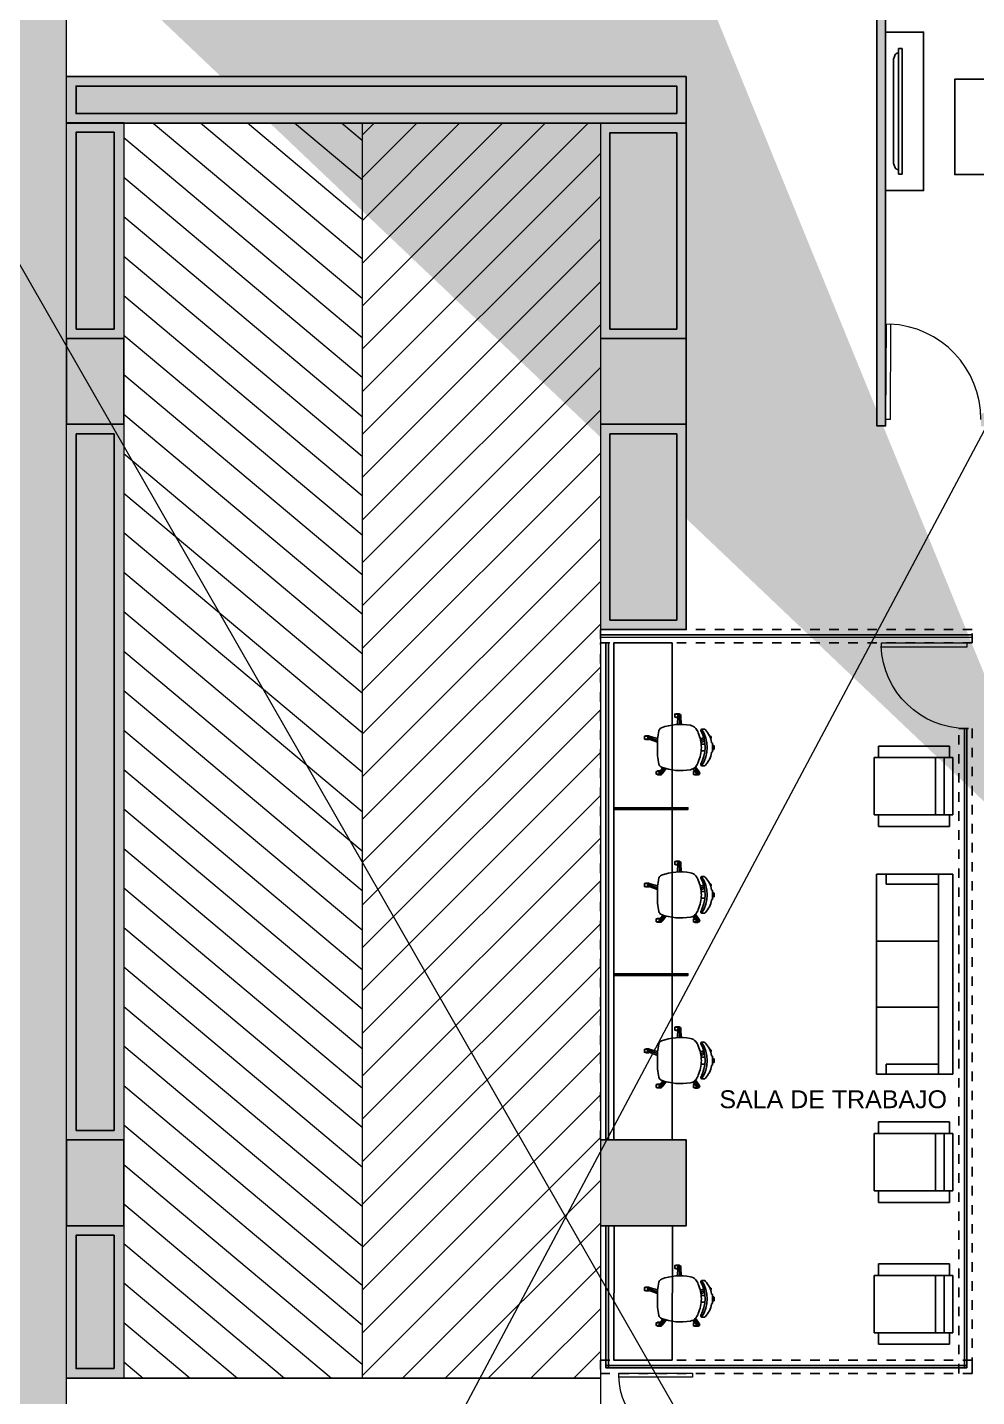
# Model space of a CAD drawing. Header units: metres. Extents: x -598 to 357, y -242 to 574.
# Drawn here: x -307.55 to -297.59, y 189.18 to 203.55 of the extents above; entities that cross this region are included whole.
import ezdxf

# ---------------------------------------------------------------- set-up
doc = ezdxf.new("R2010")
doc.units = ezdxf.units.M
doc.linetypes.add('xref_Nivel PB$0$HIDDEN2', pattern=[0.1875, 0.125, -0.0625])
for name, color, linetype in [('APTOS_SPZ_MCH_N0 (PB) MUNI$0$Hatch Estructura', 253, 'Continuous'), ('APTOS_SPZ_MCH_N0 (PB) MUNI$0$Muebles', 1, 'Continuous'), ('APTOS_SPZ_MCH_N2 MUNI$0$Muebles', 1, 'Continuous'), ('MINUSV', 7, 'Continuous'), ('Muros-02', 2, 'Continuous'), ('T-texto', 8, 'Continuous'), ('xref_Nivel PB$0$D-dintel mamposteria', 1, 'Continuous'), ('xref_Nivel PB$0$M-muebles', 1, 'Continuous'), ('xref_Nivel PB$0$V-vidrio', 1, 'Continuous'), ('xref_Nivel TIPICO$0$H-hatch mamposteria', 8, 'Continuous'), ('xref_Nivel TIPICO$0$H-hatch tablayeso', 9, 'Continuous'), ('xref_Nivel TIPICO$0$M-muebles', 1, 'Continuous'), ('xref_Nivel TIPICO$0$M-muro tablayeso', 4, 'Continuous')]:
    doc.layers.add(name, color=color, linetype=linetype)
for name, color, linetype, lineweight in [('Muro Mamspoteria', 5, 'Continuous', 9), ('PARQUEOS', 252, 'Continuous', 0), ('xref_Nivel PB$0$P-puerta', 1, 'Continuous', 18)]:
    doc.layers.add(name, color=color, linetype=linetype, lineweight=lineweight)
doc.styles.get("Standard").update_dxf_attribs({"font": 'arial.ttf'})

# ---------------------------------------------------------------- blocks, each defined once
blk = doc.blocks.new('columna')
at = {"true_color": 0x939598}
h = blk.add_hatch(color=252, dxfattribs=at)
h.dxf.hatch_style = 1
h.paths.add_polyline_path([(154.747, 259.896), (155.647, 259.896), (155.647, 259.296), (154.747, 259.296)])
at = {"color": 252, "true_color": 0x939598}
blk.add_lwpolyline([(154.747, 259.896), (155.647, 259.896), (155.647, 259.296), (154.747, 259.296), (154.747, 259.896)], dxfattribs=at)
blk = doc.blocks.new('*U310')
at = {"layer": 'xref_Nivel TIPICO$0$H-hatch tablayeso', "transparency": 33554559}
h = blk.add_hatch(color=256, dxfattribs=at)
h.dxf.hatch_style = 1
h.paths.add_polyline_path([(0, 90), (0, 0), (5923, 0), (5923, 90)])
at = {"layer": 'xref_Nivel TIPICO$0$M-muro tablayeso'}
blk.add_lwpolyline([(5923, 0), (0, 0), (0, 90), (5923, 90), (5923, 0)], dxfattribs=at)
blk = doc.blocks.new('xref_Nivel TIPICO$0$Television_Panasonic_54quot_Plasma_Wall_Mounted_10523 - Television_Panasonic_54quot_Plasma_Wall_Mounted_10523-13820842-AMUEBLADAS N8 _18_34')
at = {"layer": 'xref_Nivel TIPICO$0$M-muebles'}
for p, q in [((-0.66, 0.242), (0.66, 0.242)), ((-0.66, 0.242), (-0.66, 0.204)), ((0.66, 0.204), (-0.66, 0.204)), ((-0.61, 0.194), (-0.61, 0.204)), ((-0.565, 0.158), (-0.594, 0.171)), ((-0.53, 0.151), (0.53, 0.151)), ((-0.029, 0.244), (-0.026, 0.244)), ((-0.029, 0.244), (-0.029, 0.242)), ((-0.028, 0.244), (-0.026, 0.244)), ((-0.028, 0.244), (-0.028, 0.242)), ((-0.026, 0.244), (-0.024, 0.244)), ((-0.026, 0.244), (-0.024, 0.244)), ((-0.026, 0.244), (-0.026, 0.242)), ((-0.026, 0.244), (-0.026, 0.242)), ((-0.026, 0.244), (-0.026, 0.242)), ((-0.026, 0.244), (-0.026, 0.242)), ((-0.025, 0.244), (-0.025, 0.242)), ((-0.024, 0.244), (-0.023, 0.244)), ((-0.024, 0.244), (-0.023, 0.244)), ((-0.024, 0.242), (-0.024, 0.244)), ((-0.024, 0.244), (-0.024, 0.242)), ((-0.024, 0.244), (-0.024, 0.242)), ((-0.023, 0.244), (-0.023, 0.244)), ((-0.023, 0.244), (-0.022, 0.244)), ((-0.023, 0.244), (-0.023, 0.242)), ((-0.023, 0.244), (-0.023, 0.242)), ((-0.023, 0.244), (-0.023, 0.242)), ((-0.023, 0.244), (-0.023, 0.242)), ((-0.022, 0.244), (-0.022, 0.242)), ((-0.021, 0.244), (-0.021, 0.244)), ((-0.021, 0.244), (-0.02, 0.244)), ((-0.021, 0.244), (-0.02, 0.244)), ((-0.021, 0.244), (-0.021, 0.242)), ((-0.021, 0.244), (-0.021, 0.242)), ((-0.021, 0.244), (-0.021, 0.242)), ((-0.021, 0.244), (-0.021, 0.242)), ((-0.02, 0.244), (-0.019, 0.244)), ((-0.02, 0.244), (-0.019, 0.244)), ((-0.02, 0.244), (-0.02, 0.242)), ((-0.02, 0.244), (-0.02, 0.242)), ((-0.02, 0.244), (-0.02, 0.242)), ((-0.019, 0.244), (-0.019, 0.244)), ((-0.019, 0.244), (-0.017, 0.244)), ((-0.019, 0.244), (-0.018, 0.244)), ((-0.019, 0.244), (-0.018, 0.244)), ((-0.019, 0.244), (-0.019, 0.242)), ((-0.019, 0.244), (-0.019, 0.242)), ((-0.019, 0.244), (-0.019, 0.242)), ((-0.019, 0.244), (-0.019, 0.242)), ((-0.019, 0.244), (-0.019, 0.242)), ((-0.019, 0.244), (-0.019, 0.242)), ((-0.018, 0.244), (-0.016, 0.244)), ((-0.018, 0.244), (-0.016, 0.244)), ((-0.018, 0.244), (-0.018, 0.242)), ((-0.018, 0.244), (-0.018, 0.242)), ((-0.018, 0.244), (-0.018, 0.242)), ((-0.018, 0.244), (-0.018, 0.242)), ((-0.018, 0.244), (-0.018, 0.242)), ((-0.017, 0.244), (-0.017, 0.244)), ((-0.017, 0.244), (-0.016, 0.244)), ((-0.017, 0.244), (-0.017, 0.242)), ((-0.017, 0.244), (-0.017, 0.242)), ((-0.017, 0.244), (-0.017, 0.242)), ((-0.016, 0.244), (-0.016, 0.244)), ((-0.016, 0.244), (-0.015, 0.244)), ((-0.016, 0.242), (-0.016, 0.244)), ((-0.016, 0.242), (-0.016, 0.244)), ((-0.016, 0.244), (-0.016, 0.242)), ((-0.016, 0.244), (-0.016, 0.242)), ((-0.016, 0.244), (-0.016, 0.242)), ((-0.016, 0.244), (-0.016, 0.242)), ((-0.015, 0.244), (-0.015, 0.244)), ((-0.015, 0.244), (-0.015, 0.244)), ((-0.015, 0.244), (-0.015, 0.244)), ((-0.015, 0.244), (-0.015, 0.242)), ((-0.015, 0.244), (-0.015, 0.242)), ((-0.015, 0.244), (-0.015, 0.242)), ((-0.015, 0.244), (-0.015, 0.242)), ((-0.015, 0.244), (-0.015, 0.242)), ((-0.014, 0.244), (-0.012, 0.244)), ((-0.014, 0.244), (-0.014, 0.242)), ((-0.012, 0.244), (-0.01, 0.244)), ((-0.012, 0.244), (-0.012, 0.242)), ((-0.012, 0.244), (-0.012, 0.242)), ((-0.012, 0.244), (-0.012, 0.242)), ((-0.011, 0.244), (-0.011, 0.242)), ((-0.01, 0.244), (-0.009, 0.244)), ((-0.01, 0.244), (-0.01, 0.242)), ((-0.009, 0.244), (-0.008, 0.244)), ((-0.009, 0.244), (-0.009, 0.242)), ((-0.009, 0.244), (-0.009, 0.242)), ((-0.008, 0.244), (-0.008, 0.244)), ((-0.008, 0.244), (-0.008, 0.244)), ((-0.008, 0.244), (-0.008, 0.242)), ((-0.008, 0.244), (-0.008, 0.242)), ((-0.008, 0.244), (-0.008, 0.242)), ((-0.007, 0.244), (-0.007, 0.244)), ((-0.007, 0.244), (-0.006, 0.244)), ((-0.007, 0.244), (-0.006, 0.244)), ((-0.007, 0.244), (-0.007, 0.242)), ((-0.007, 0.244), (-0.007, 0.242)), ((-0.007, 0.244), (-0.007, 0.242)), ((-0.006, 0.244), (-0.005, 0.244)), ((-0.006, 0.244), (-0.005, 0.244)), ((-0.006, 0.244), (-0.006, 0.242)), ((-0.006, 0.244), (-0.006, 0.242)), ((-0.006, 0.244), (-0.006, 0.242)), ((-0.005, 0.244), (-0.004, 0.244)), ((-0.005, 0.244), (-0.004, 0.244)), ((-0.005, 0.244), (-0.004, 0.244)), ((-0.005, 0.244), (-0.005, 0.242)), ((-0.005, 0.244), (-0.005, 0.242)), ((-0.005, 0.244), (-0.005, 0.242)), ((-0.005, 0.244), (-0.005, 0.242)), ((-0.005, 0.244), (-0.005, 0.242)), ((-0.004, 0.244), (-0.003, 0.244)), ((-0.004, 0.244), (-0.002, 0.244)), ((-0.004, 0.244), (-0.002, 0.244)), ((-0.004, 0.244), (-0.004, 0.242)), ((-0.004, 0.244), (-0.004, 0.242)), ((-0.004, 0.244), (-0.004, 0.242)), ((-0.004, 0.244), (-0.004, 0.242)), ((-0.004, 0.244), (-0.004, 0.242)), ((-0.004, 0.244), (-0.004, 0.242)), ((-0.003, 0.244), (-0.002, 0.244)), ((-0.003, 0.244), (-0.003, 0.242)), ((-0.003, 0.244), (-0.003, 0.242)), ((-0.002, 0.244), (-0.002, 0.244)), ((-0.002, 0.244), (-0.001, 0.244)), ((-0.002, 0.242), (-0.002, 0.244)), ((-0.002, 0.244), (-0.002, 0.242)), ((-0.002, 0.242), (-0.002, 0.244)), ((-0.002, 0.244), (-0.002, 0.242)), ((-0.002, 0.244), (-0.002, 0.242)), ((-0.002, 0.244), (-0.002, 0.242)), ((-0.002, 0.244), (-0.002, 0.242)), ((-0.001, 0.244), (-0.001, 0.244)), ((-0.001, 0.244), (-0.001, 0.244)), ((-0.001, 0.244), (-0.001, 0.244)), ((-0.001, 0.244), (-0.001, 0.244)), ((-0.001, 0.244), (-0.001, 0.242)), ((-0.001, 0.244), (-0.001, 0.242)), ((-0.001, 0.244), (-0.001, 0.242)), ((-0.001, 0.244), (-0.001, 0.242)), ((-0.001, 0.244), (-0.001, 0.242)), ((-0.001, 0.244), (-0.001, 0.242)), ((0, 0.244), (0.001, 0.244)), ((0, 0.244), (0.001, 0.244)), ((0, 0.242), (0, 0.244)), ((0, 0.244), (0, 0.242)), ((0.001, 0.244), (0.002, 0.244)), ((0.001, 0.244), (0.001, 0.244)), ((0.001, 0.244), (0.002, 0.244)), ((0.001, 0.244), (0.001, 0.242)), ((0.001, 0.244), (0.001, 0.242)), ((0.001, 0.244), (0.001, 0.242)), ((0.001, 0.244), (0.001, 0.242)), ((0.001, 0.244), (0.001, 0.242)), ((0.001, 0.244), (0.001, 0.242)), ((0.002, 0.244), (0.003, 0.244)), ((0.002, 0.244), (0.003, 0.244)), ((0.002, 0.244), (0.003, 0.244)), ((0.002, 0.244), (0.002, 0.242)), ((0.002, 0.244), (0.002, 0.242)), ((0.002, 0.244), (0.002, 0.242)), ((0.003, 0.244), (0.004, 0.244)), ((0.003, 0.244), (0.004, 0.244)), ((0.003, 0.244), (0.005, 0.244)), ((0.003, 0.244), (0.003, 0.242)), ((0.003, 0.244), (0.003, 0.242)), ((0.003, 0.244), (0.003, 0.242)), ((0.003, 0.244), (0.003, 0.242)), ((0.003, 0.244), (0.003, 0.242)), ((0.003, 0.244), (0.003, 0.242)), ((0.004, 0.244), (0.005, 0.244)), ((0.004, 0.244), (0.004, 0.242)), ((0.004, 0.244), (0.004, 0.242)), ((0.004, 0.244), (0.004, 0.242)), ((0.005, 0.244), (0.006, 0.244)), ((0.005, 0.244), (0.006, 0.244)), ((0.005, 0.244), (0.005, 0.242)), ((0.005, 0.244), (0.005, 0.242)), ((0.005, 0.244), (0.005, 0.242)), ((0.005, 0.244), (0.005, 0.242)), ((0.006, 0.244), (0.006, 0.244)), ((0.006, 0.244), (0.006, 0.242)), ((0.006, 0.244), (0.006, 0.242)), ((0.006, 0.244), (0.006, 0.242)), ((0.006, 0.244), (0.006, 0.242)), ((0.007, 0.244), (0.008, 0.244)), ((0.007, 0.242), (0.007, 0.244)), ((0.008, 0.244), (0.01, 0.244)), ((0.008, 0.244), (0.009, 0.244)), ((0.008, 0.244), (0.008, 0.242)), ((0.008, 0.244), (0.008, 0.242)), ((0.008, 0.244), (0.008, 0.242)), ((0.009, 0.244), (0.01, 0.244)), ((0.009, 0.244), (0.009, 0.242)), ((0.009, 0.244), (0.009, 0.242)), ((0.01, 0.244), (0.012, 0.244)), ((0.01, 0.244), (0.011, 0.244)), ((0.01, 0.242), (0.01, 0.244)), ((0.01, 0.244), (0.01, 0.242)), ((0.01, 0.244), (0.01, 0.242)), ((0.01, 0.244), (0.01, 0.242)), ((0.011, 0.244), (0.012, 0.244)), ((0.011, 0.244), (0.011, 0.242)), ((0.011, 0.244), (0.011, 0.242)), ((0.012, 0.244), (0.013, 0.244)), ((0.012, 0.244), (0.012, 0.242)), ((0.012, 0.244), (0.012, 0.242)), ((0.012, 0.244), (0.012, 0.242)), ((0.013, 0.244), (0.013, 0.242)), ((0.013, 0.244), (0.013, 0.242)), ((0.015, 0.244), (0.016, 0.244)), ((0.015, 0.244), (0.015, 0.242)), ((0.016, 0.244), (0.018, 0.244)), ((0.016, 0.244), (0.016, 0.242)), ((0.016, 0.244), (0.016, 0.242)), ((0.016, 0.244), (0.016, 0.242)), ((0.017, 0.244), (0.017, 0.242)), ((0.018, 0.244), (0.019, 0.244)), ((0.018, 0.244), (0.018, 0.242)), ((0.019, 0.244), (0.02, 0.244)), ((0.019, 0.244), (0.019, 0.242)), ((0.019, 0.244), (0.019, 0.242)), ((0.02, 0.244), (0.02, 0.244)), ((0.02, 0.244), (0.02, 0.244)), ((0.02, 0.244), (0.02, 0.242)), ((0.02, 0.244), (0.02, 0.242)), ((0.02, 0.244), (0.02, 0.242)), ((0.022, 0.244), (0.023, 0.244)), ((0.022, 0.244), (0.023, 0.244)), ((0.022, 0.244), (0.022, 0.242)), ((0.022, 0.244), (0.022, 0.242)), ((0.023, 0.244), (0.023, 0.242)), ((0.023, 0.244), (0.023, 0.242)), ((0.024, 0.244), (0.025, 0.244)), ((0.024, 0.244), (0.024, 0.242)), ((0.025, 0.244), (0.026, 0.244)), ((0.025, 0.244), (0.026, 0.244)), ((0.025, 0.244), (0.025, 0.242)), ((0.025, 0.244), (0.025, 0.242)), ((0.025, 0.244), (0.025, 0.242)), ((0.026, 0.244), (0.027, 0.244)), ((0.026, 0.244), (0.027, 0.244)), ((0.026, 0.244), (0.026, 0.242)), ((0.026, 0.244), (0.026, 0.242)), ((0.026, 0.244), (0.026, 0.242)), ((0.027, 0.244), (0.029, 0.244)), ((0.027, 0.244), (0.028, 0.244)), ((0.027, 0.244), (0.027, 0.242)), ((0.027, 0.244), (0.027, 0.242)), ((0.027, 0.244), (0.027, 0.242)), ((0.027, 0.244), (0.027, 0.242)), ((0.028, 0.244), (0.029, 0.244)), ((0.028, 0.244), (0.028, 0.242)), ((0.028, 0.244), (0.028, 0.242)), ((0.029, 0.244), (0.03, 0.244)), ((0.029, 0.244), (0.03, 0.244)), ((0.029, 0.242), (0.029, 0.244)), ((0.029, 0.244), (0.029, 0.242)), ((0.029, 0.244), (0.029, 0.242)), ((0.029, 0.244), (0.029, 0.242)), ((0.03, 0.244), (0.03, 0.242)), ((0.03, 0.244), (0.03, 0.242)), ((0.594, 0.171), (0.565, 0.158)), ((0.61, 0.204), (0.61, 0.194)), ((0.66, 0.204), (0.66, 0.242))]:
    blk.add_line(p, q, dxfattribs=at)
for points, knots in [([(-0.594, 0.171), (-0.596, 0.172), (-0.6, 0.174), (-0.603, 0.177), (-0.605, 0.18), (-0.607, 0.184), (-0.609, 0.188), (-0.61, 0.192), (-0.61, 0.194)], [0, 0, 0, 0, 0.2, 0.4, 0.5, 0.6, 0.8, 1, 1, 1, 1]), ([(0.61, 0.194), (0.61, 0.192), (0.609, 0.188), (0.607, 0.184), (0.605, 0.18), (0.603, 0.177), (0.6, 0.174), (0.596, 0.172), (0.594, 0.171)], [-1, -1, -1, -1, -0.8, -0.6, -0.5, -0.4, -0.2, 0, 0, 0, 0])]:
    blk.add_open_spline(points, degree=3, knots=knots, dxfattribs=at)
for points in [[(-0.53, 0.151), (-0.536, 0.151), (-0.548, 0.152), (-0.56, 0.156), (-0.565, 0.158)], [(0.565, 0.158), (0.56, 0.156), (0.548, 0.152), (0.536, 0.151), (0.53, 0.151)]]:
    blk.add_open_spline(points, degree=3, dxfattribs=at)
blk = doc.blocks.new('xref_Nivel PB$0$Familia Puertas - P-7-13066183-AMUEBLADAS N8 _18_34')
at = {"layer": 'xref_Nivel PB$0$P-puerta'}
for p, q in [((-0.449, 1), (-0.5, 1)), ((-0.5, 1), (-0.5, 0)), ((-0.449, 0), (-0.449, 1)), ((-0.5, 0), (-0.449, 0))]:
    blk.add_line(p, q, dxfattribs=at)
at = {"layer": 'xref_Nivel PB$0$P-puerta', "color": 8, "true_color": 0x808080}
blk.add_arc((-0.497, 0.001), 1.002, 359.9645, 87.9854, dxfattribs=at)
blk = doc.blocks.new('*U314')
at = {"layer": 'xref_Nivel PB$0$D-dintel mamposteria', "linetype": 'xref_Nivel PB$0$HIDDEN2', "ltscale": 0.5}
blk.add_lwpolyline([(0.14, 0), (0, 0), (0, 3.9), (0.14, 3.9)], close=True, dxfattribs=at)
blk = doc.blocks.new('*U318')
at = {"layer": 'xref_Nivel PB$0$D-dintel mamposteria', "linetype": 'xref_Nivel PB$0$HIDDEN2', "ltscale": 0.5}
blk.add_lwpolyline([(0.14, 0), (0, 0), (0, 3.9), (0.14, 3.9)], close=True, dxfattribs=at)
blk = doc.blocks.new('*U317')
at = {"layer": 'xref_Nivel PB$0$D-dintel mamposteria', "linetype": 'xref_Nivel PB$0$HIDDEN2', "ltscale": 0.5}
blk.add_lwpolyline([(0.14, 0), (0, 0), (0, 5.217), (0.14, 5.217)], close=True, dxfattribs=at)
blk = doc.blocks.new('*U316')
at = {"layer": 'xref_Nivel PB$0$D-dintel mamposteria', "linetype": 'xref_Nivel PB$0$HIDDEN2', "ltscale": 0.5}
blk.add_lwpolyline([(0.14, 0), (0, 0), (0, 6.767), (0.14, 6.767)], close=True, dxfattribs=at)
blk = doc.blocks.new('APTOS_SPZ_MCH_N0 (PB) MUNI$0$silla reuniones')
at = {"layer": 'APTOS_SPZ_MCH_N0 (PB) MUNI$0$Muebles', "linetype": 'Continuous'}
for p, q in [((302.4, 64.145), (302.403, 64.134)), ((302.424, 64.071), (302.436, 64.033)), ((302.472, 64.039), (302.472, 64.079)), ((302.544, 64.039), (302.544, 64.079)), ((302.791, 64.018), (302.723, 63.968)), ((302.158, 63.812), (302.266, 63.812)), ((302.4, 63.479), (302.433, 63.582)), ((302.791, 63.606), (302.725, 63.654))]:
    blk.add_line(p, q, dxfattribs=at)
at = {"layer": 'APTOS_SPZ_MCH_N0 (PB) MUNI$0$Muebles', "linetype": 'Continuous', "flags": 128}
for points in [[(302.332, 64.036, -0.474312), (302.316, 64.045), (302.314, 64.069, -0.291327), (302.324, 64.084, -0.166781), (302.454, 64.147, 0.279544), (302.46, 64.151, -0.520787), (302.467, 64.16), (302.549, 64.16, -0.520787), (302.556, 64.151, 0.279544), (302.562, 64.147, -0.166781), (302.692, 64.084, -0.291326), (302.701, 64.069), (302.699, 64.045, -0.466381), (302.684, 64.035, 0.2548)], [(302.354, 64.009, 0.09156), (302.307, 63.983, 0.169687), (302.275, 63.927, 0.133266), (302.301, 63.622, 0.227697), (302.333, 63.597, 0.074704), (302.508, 63.582, 0.074704), (302.683, 63.597, 0.227698), (302.714, 63.622, 0.133266), (302.741, 63.927, 0.169687), (302.709, 63.983, 0.09156), (302.661, 64.009, 0.085396), (302.508, 64.042, 0.085396)], [(302.158, 63.812, 0.414214), (302.153, 63.807), (302.153, 63.777, 0.414214), (302.158, 63.772)]]:
    blk.add_lwpolyline(points, format="xyb", close=True, dxfattribs=at)
for points in [[(302.388, 64.128, -0.742564), (302.418, 64.139, -0.742564)], [(302.488, 64.16), (302.488, 64.173, -0.398172), (302.492, 64.177), (302.524, 64.177, -0.412691), (302.528, 64.173), (302.528, 64.16)], [(302.71, 63.981), (302.765, 64.019, -1.263598), (302.784, 63.993), (302.732, 63.953)], [(302.757, 63.972, 0.310389), (302.761, 63.969), (302.761, 63.975)], [(302.794, 64.008, -0.257472), (302.796, 64.004), (302.796, 63.974, -0.414214), (302.791, 63.969), (302.791, 63.999)], [(302.266, 63.793), (302.178, 63.796, -1.263598), (302.178, 63.828), (302.266, 63.83)], [(302.193, 63.795), (302.193, 63.777, -0.414214), (302.188, 63.772), (302.188, 63.796)], [(302.73, 63.673), (302.784, 63.631, -1.263598), (302.765, 63.605), (302.719, 63.636)], [(302.453, 63.581), (302.421, 63.493, -1.263598), (302.391, 63.503), (302.414, 63.583)], [(302.754, 63.613), (302.754, 63.583, 0.414214), (302.759, 63.578), (302.759, 63.609)], [(302.794, 63.615, -0.098723), (302.794, 63.613), (302.794, 63.583, -0.414214), (302.789, 63.578), (302.789, 63.604)], [(302.388, 63.495, 0.323998), (302.385, 63.49), (302.385, 63.46, 0.414214), (302.39, 63.455), (302.39, 63.487)], [(302.422, 63.495, -0.319803), (302.425, 63.49), (302.425, 63.46, -0.414214), (302.42, 63.455), (302.42, 63.489)]]:
    blk.add_lwpolyline(points, format="xyb", dxfattribs=at)
for points in [[(302.417, 64.029), (302.407, 64.066)], [(302.441, 64.074), (302.455, 64.037)]]:
    blk.add_lwpolyline(points, dxfattribs=at)
at = {"layer": 'APTOS_SPZ_MCH_N0 (PB) MUNI$0$Muebles', "linetype": 'Continuous'}
for points in [[(302.761, 63.975), (302.761, 63.959), (302.791, 63.959), (302.791, 63.999)], [(302.158, 63.812), (302.158, 63.762), (302.188, 63.762), (302.188, 63.796)], [(302.759, 63.609), (302.759, 63.568), (302.789, 63.568), (302.789, 63.604)], [(302.39, 63.487), (302.39, 63.445), (302.42, 63.445), (302.42, 63.489)]]:
    blk.add_lwpolyline(points, dxfattribs=at)
blk.add_arc((302.508, 63.76), 0.343, 56.1133, 123.9078, dxfattribs=at)
blk = doc.blocks.new('xref_Nivel PB$0$F28')
for p, q in [((-0.3303, 0.0145), (0.2714, 0.0145)), ((-0.3303, -0.8122), (-0.3303, 0.0145)), ((0.2714, 0.0145), (0.2714, -0.8122)), ((-0.4524, -0.7656), (-0.4524, -0.0214)), ((-0.4524, -0.0214), (-0.3382, -0.0214)), ((0.3934, -0.0214), (0.2792, -0.0214)), ((0.3934, -0.7656), (0.3934, -0.0214)), ((-0.3303, -0.0781), (0.2714, -0.0781)), ((-0.3303, -0.1661), (0.2714, -0.1661)), ((-0.3358, -0.7656), (-0.4524, -0.7656)), ((0.2768, -0.7656), (0.3934, -0.7656)), ((-0.3303, -0.8122), (0.2714, -0.8122))]:
    blk.add_line(p, q)
blk = doc.blocks.new('xref_Nivel PB$0$63432816')
at = {"layer": 'xref_Nivel PB$0$M-muebles', "xscale": 10, "zscale": 10}
blk.add_blockref('xref_Nivel PB$0$F28', (0.164, -0.054), dxfattribs=at)
blk = doc.blocks.new('xref_Nivel PB$0$sssa')
at = {"layer": 'xref_Nivel PB$0$M-muebles'}
for p, q in [((-1.019, 0.536), (1.081, 0.536)), ((-1.019, -0.264), (-1.019, 0.536)), ((1.081, 0.536), (1.081, -0.264)), ((-0.913, 0.386), (-1.019, 0.386)), ((-1.019, 0.386), (1.081, 0.386)), ((-0.913, -0.164), (-0.913, 0.386)), ((-0.316, -0.264), (-0.316, 0.386)), ((0.377, -0.264), (0.377, 0.386)), ((0.974, -0.164), (0.974, 0.386)), ((1.081, 0.386), (1.081, -0.164)), ((-1.019, -0.164), (-0.913, -0.164)), ((1.081, -0.264), (-1.019, -0.264)), ((1.081, -0.164), (0.974, -0.164))]:
    blk.add_line(p, q, dxfattribs=at)

msp = doc.modelspace()

# ---------------------------------------------------------------- hatches: boundary and pattern name
at = {"true_color": 0x939598}
h = msp.add_hatch(color=252, dxfattribs=at)
h.dxf.hatch_style = 1
h.paths.add_polyline_path([(-300.639, 200.288), (-301.539, 200.288), (-301.539, 199.388), (-300.639, 199.388)])
h = msp.add_hatch(color=252, dxfattribs=at)
h.dxf.hatch_style = 1
h.paths.add_polyline_path([(-300.639, 191.877), (-301.539, 191.877), (-301.539, 190.977), (-300.639, 190.977)])
at = {"layer": 'PARQUEOS', "true_color": 0xafd9aa, "transparency": 33554495}
h = msp.add_hatch(color=9, dxfattribs=at)
h.dxf.hatch_style = 1
h.paths.add_polyline_path([(-307.139, 214.564), (-309.425, 214.56), (-309.497, 174.393), (-307.139, 174.392)])
h = msp.add_hatch(color=9, dxfattribs=at)
h.dxf.hatch_style = 1
h.paths.add_polyline_path([(-300.739, 199.288), (-301.439, 199.288), (-301.439, 197.334), (-300.739, 197.334)])
h.paths.add_polyline_path([(-300.739, 200.388), (-301.439, 200.388), (-301.439, 202.449), (-300.739, 202.449)])
h.paths.add_polyline_path([(-300.739, 202.649), (-307.039, 202.649), (-307.039, 202.938), (-300.739, 202.938)])
h.paths.add_polyline_path([(-307.039, 200.388), (-306.639, 200.388), (-306.639, 202.454), (-307.039, 202.454)])
h.paths.add_polyline_path([(-307.039, 199.288), (-306.639, 199.288), (-306.639, 191.977), (-307.039, 191.977)])
h.paths.add_polyline_path([(-306.639, 189.477), (-307.039, 189.477), (-307.039, 190.877), (-306.639, 190.877)])
at = {"layer": 'PARQUEOS'}
h = msp.add_hatch(dxfattribs=at)
h.set_pattern_fill('ANSI31', color=256, scale=0.1, angle=95)
h.set_pattern_definition([(140, (-372.67964, -62.07344), (-0.20408507, -0.2432191), [])])
h.paths.add_polyline_path([(-306.539, 189.377), (-304.039, 189.377), (-304.039, 202.553), (-306.539, 202.55)])
h = msp.add_hatch(dxfattribs=at)
h.set_pattern_fill('ANSI31', color=256, scale=0.1)
h.set_pattern_definition([(45, (-365.58116, 146.2691), (-0.2245064, 0.2245064), [])])
h.paths.add_polyline_path([(-301.539, 189.377), (-304.039, 189.377), (-304.039, 202.553), (-301.539, 202.55)])
at = {"layer": 'xref_Nivel TIPICO$0$H-hatch mamposteria', "transparency": 33554585}
h = msp.add_hatch(color=256, dxfattribs=at)
h.dxf.hatch_style = 1
h.paths.add_polyline_path([(-293.85, 199.367), (-297.549, 199.367), (-297.549, 199.507), (-293.85, 199.507)], flags=17)
h.paths.add_polyline_path([(-296.811, 207.995), (-296.811, 207.855), (-299.139, 207.855), (-299.139, 207.995)])
h.paths.add_polyline_path([(-289.771, 199.507), (-289.771, 199.367), (-292.65, 199.367), (-292.65, 199.507)])
h.paths.add_polyline_path([(-294.06, 191.876), (-293.782, 191.877), (-293.779, 191.677), (-294.078, 191.676), (-294.078, 191.707), (-294.098, 191.707)], flags=16)
h.paths.add_polyline_path([(-292.686, 190.977), (-292.886, 190.977)], flags=16)
edge = h.paths.add_edge_path()
edge.add_line((-293.779, 191.877), (-293.779, 191.677))
edge.add_line((-292.679, 190.977), (-292.679, 189.228))
edge.add_line((-292.679, 189.228), (-295.639, 189.228))
edge.add_line((-295.639, 189.228), (-295.639, 191.876))
edge.add_line((-295.639, 191.876), (-295.157, 191.876))
edge.add_line((-295.489, 196.088), (-295.49, 196.088))
edge.add_line((-295.139, 191.676), (-295.139, 191.707))
edge.add_line((-295.139, 191.707), (-295.121, 191.707))
edge.add_line((-295.121, 191.707), (-295.157, 191.876))
edge.add_line((-295.439, 191.677), (-295.139, 191.677))
edge.add_line((-292.886, 190.977), (-292.886, 189.428))
edge.add_line((-292.886, 189.428), (-295.439, 189.428))
edge.add_line((-295.439, 189.428), (-295.439, 191.677))
edge.add_line((-300.639, 204.438), (-307.139, 204.438))
edge.add_line((-300.639, 207.788), (-300.639, 204.438))
edge.add_line((-300.779, 207.788), (-300.639, 207.788))
edge.add_line((-300.779, 207.788), (-300.779, 204.578))
edge.add_line((-300.779, 204.578), (-307.139, 204.578))
h.paths.add_polyline_path([(-295.49, 197.128), (-295.35, 197.128), (-295.35, 197.828), (-292.879, 197.828), (-292.879, 196.228), (-295.49, 196.228), (-295.489, 193.728), (-294.892, 193.728), (-294.856, 193.897), (-294.874, 193.897), (-294.874, 193.928), (-295.289, 193.928), (-295.289, 196.028), (-292.886, 196.028), (-292.886, 193.928), (-293.813, 193.928), (-293.813, 193.897), (-293.833, 193.897), (-293.795, 193.728), (-292.819, 193.728), (-292.819, 192.677), (-292.679, 192.677), (-292.679, 194.378), (-289.784, 194.378), (-289.784, 194.578), (-292.679, 194.578), (-292.679, 196.228), (-292.679, 197.968), (-292.819, 197.968), (-295.49, 197.968), (-295.49, 197.828)])
h = msp.add_hatch(color=256, dxfattribs=at)
h.dxf.hatch_style = 1
h.paths.add_polyline_path([(-300.639, 199.388), (-301.539, 199.388), (-301.539, 197.234), (-300.639, 197.234)])
h.paths.add_polyline_path([(-300.739, 197.334), (-301.439, 197.334), (-301.439, 199.288), (-300.739, 199.288)], flags=16)
h.paths.add_polyline_path([(-300.639, 202.549), (-301.539, 202.549), (-301.539, 200.288), (-300.639, 200.288)])
h.paths.add_polyline_path([(-300.739, 200.388), (-301.439, 200.388), (-301.439, 202.449), (-300.739, 202.449)], flags=16)
h.paths.add_polyline_path([(-300.639, 203.038), (-307.139, 203.038), (-307.139, 202.554), (-306.539, 202.554), (-301.539, 202.549), (-300.639, 202.549)])
h.paths.add_polyline_path([(-300.739, 202.649), (-307.039, 202.649), (-307.039, 202.938), (-300.739, 202.938)], flags=16)
h.paths.add_polyline_path([(-306.539, 202.549), (-307.139, 202.549), (-307.139, 200.288), (-306.539, 200.288)])
h.paths.add_polyline_path([(-306.639, 200.388), (-307.039, 200.388), (-307.039, 202.454), (-306.639, 202.454)], flags=16)
h.paths.add_polyline_path([(-306.539, 199.388), (-307.139, 199.388), (-307.139, 191.877), (-306.539, 191.877)])
h.paths.add_polyline_path([(-306.639, 191.977), (-307.039, 191.977), (-307.039, 199.288), (-306.639, 199.288)], flags=16)
h.paths.add_polyline_path([(-306.539, 190.977), (-307.139, 190.977), (-307.139, 189.377), (-306.539, 189.377)])
h.paths.add_polyline_path([(-306.639, 189.477), (-307.039, 189.477), (-307.039, 190.877), (-306.639, 190.877)], flags=16)

# ---------------------------------------------------------------- linework, layer by layer
at = {"color": 252, "true_color": 0x939598}
for points in [[(-301.539, 199.388), (-300.639, 199.388)], [(-301.539, 190.977), (-300.639, 190.977), (-300.639, 191.877), (-301.539, 191.877)]]:
    msp.add_lwpolyline(points, dxfattribs=at)
for points in [[(-301.388, 195.364), (-301.388, 195.347), (-300.622, 195.347), (-300.622, 195.364)], [(-301.388, 193.621), (-301.388, 193.604), (-300.622, 193.604), (-300.622, 193.621)]]:
    msp.add_lwpolyline(points, close=True)
at = {"layer": 'APTOS_SPZ_MCH_N0 (PB) MUNI$0$Muebles'}
for points in [[(-301.399, 191.877), (-301.399, 197.094), (-300.788, 197.094), (-300.788, 191.877)], [(-300.783, 190.977), (-300.788, 189.567), (-301.399, 189.567), (-301.394, 190.977)]]:
    msp.add_lwpolyline(points, dxfattribs=at)
at = {"layer": 'APTOS_SPZ_MCH_N2 MUNI$0$Muebles'}
msp.add_lwpolyline([(-297.223, 203.009), (-297.223, 202.009), (-297.823, 202.009), (-297.823, 203.009), (-297.223, 203.009)], dxfattribs=at)
at = {"layer": 'Muro Mamspoteria'}
for p, q in [((-317.299, 162.136), (-283.401, 225.839)), ((-321.712, 225.639), (-283.602, 159.131))]:
    msp.add_line(p, q, dxfattribs=at)
msp.add_lwpolyline([(-301.539, 202.549), (-301.539, 185.39), (-301.399, 185.39), (-301.399, 187.737), (-297.779, 187.737), (-297.779, 184.39), (-300.939, 184.39), (-300.939, 184.25), (-297.639, 184.25), (-297.639, 187.877), (-301.539, 187.877)], dxfattribs=at)
at = {"layer": 'Muros-02'}
msp.add_line((-301.539, 189.377), (-307.139, 189.377), dxfattribs=at)
for points in [[(-307.139, 203.038), (-300.639, 203.038)], [(-301.539, 197.234), (-300.639, 197.234), (-300.639, 203.038)], [(-306.539, 202.554), (-307.139, 202.554)], [(-300.639, 202.549), (-307.139, 202.549)], [(-307.139, 200.288), (-306.539, 200.288)], [(-300.639, 200.288), (-301.539, 200.288)], [(-307.139, 199.388), (-306.539, 199.388)], [(-306.539, 191.877), (-307.139, 191.877)], [(-307.139, 190.977), (-306.539, 190.977)]]:
    msp.add_lwpolyline(points, dxfattribs=at)
for points in [[(-300.739, 202.649), (-307.039, 202.649), (-307.039, 202.938), (-300.739, 202.938)], [(-307.039, 200.388), (-306.639, 200.388), (-306.639, 202.454), (-307.039, 202.454)], [(-300.739, 200.388), (-301.439, 200.388), (-301.439, 202.449), (-300.739, 202.449)], [(-307.039, 199.288), (-306.639, 199.288), (-306.639, 191.977), (-307.039, 191.977)], [(-300.739, 199.288), (-301.439, 199.288), (-301.439, 197.334), (-300.739, 197.334)], [(-306.639, 189.477), (-307.039, 189.477), (-307.039, 190.877), (-306.639, 190.877)]]:
    msp.add_lwpolyline(points, close=True, dxfattribs=at)
at = {"layer": 'PARQUEOS', "color": 3, "transparency": 33554572}
msp.add_lwpolyline([(-307.171, 214.563), (-309.425, 214.56), (-309.497, 174.393), (-307.139, 174.392), (-307.139, 214.564)], dxfattribs=at)
at = {"layer": 'PARQUEOS'}
for points in [[(-301.539, 202.549), (-306.539, 202.554), (-306.539, 189.377)], [(-304.039, 202.552), (-304.039, 189.377)]]:
    msp.add_lwpolyline(points, dxfattribs=at)
at = {"layer": 'xref_Nivel PB$0$V-vidrio'}
for points in [[(-301.539, 197.152), (-297.639, 197.153), (-297.639, 197.178), (-301.539, 197.177)], [(-301.481, 191.877), (-301.481, 197.094), (-301.456, 197.094), (-301.456, 191.877)], [(-297.721, 189.485), (-297.721, 196.195), (-297.696, 196.195), (-297.696, 189.485)], [(-301.481, 189.485), (-301.481, 190.977)], [(-301.456, 190.977), (-301.456, 189.485)], [(-297.696, 189.51), (-301.481, 189.51)], [(-301.481, 189.485), (-297.696, 189.485)]]:
    msp.add_lwpolyline(points, dxfattribs=at)
at = {"layer": 'xref_Nivel TIPICO$0$M-muebles'}
msp.add_lwpolyline([(-298.549, 201.842), (-298.149, 201.842), (-298.149, 203.505), (-298.549, 203.505)], close=True, dxfattribs=at)

# ---------------------------------------------------------------- block references
at = {"zscale": 0.09999999999990905, "rotation": 270}
for p, xscale in [((-297.803, 195.602), -0.09999999999990905), ((-297.803, 191.631), 0.09999999999990905), ((-297.803, 190.142), 0.09999999999990905)]:
    msp.add_blockref('xref_Nivel PB$0$63432816', p, dxfattribs=dict(at, xscale=xscale))
at = {"layer": 'APTOS_SPZ_MCH_N0 (PB) MUNI$0$Hatch Estructura', "color": 6, "rotation": 270}
for p in [(-364.522, 498.504), (-364.522, 496.957), (-364.522, 495.218), (-364.522, 492.717)]:
    msp.add_blockref('APTOS_SPZ_MCH_N0 (PB) MUNI$0$silla reuniones', p, dxfattribs=at)
at = {"layer": 'MINUSV', "xscale": -1, "rotation": 270}
for p in [(-566.435, 44.641), (-566.435, 36.23)]:
    msp.add_blockref('columna', p, dxfattribs=at)
at = {"layer": 'xref_Nivel PB$0$D-dintel mamposteria', "xscale": -1, "rotation": 270}
for name, p in [('*U318', (-301.539, 197.094)), ('*U314', (-301.539, 189.427))]:
    msp.add_blockref(name, p, dxfattribs=at)
at = {"layer": 'xref_Nivel PB$0$D-dintel mamposteria', "rotation": 180}
for name, p in [('*U317', (-301.399, 197.094)), ('*U316', (-297.639, 196.194))]:
    msp.add_blockref(name, p, dxfattribs=at)
at = {"layer": 'xref_Nivel PB$0$M-muebles', "rotation": 269.9999999999999}
msp.add_blockref('xref_Nivel PB$0$sssa', (-298.379, 193.647), dxfattribs=at)
at = {"layer": 'xref_Nivel PB$0$P-puerta', "color": 8, "true_color": 0x808080}
for p, xscale, yscale, zscale, rotation in [((-298.051, 199.44), 0.9950972616974553, 0.9950972616974553, 0.9950972616974553, 359.7140821724741), ((-297.696, 196.647), -0.895576384513974, 0.895576384513974, 0.895576384513974, 90), ((-300.574, 189.042), -0.7711907755537052, 0.7711907755537052, 0.7711907755537052, 90)]:
    msp.add_blockref('xref_Nivel PB$0$Familia Puertas - P-7-13066183-AMUEBLADAS N8 _18_34', p, dxfattribs=dict(at, xscale=xscale, yscale=yscale, zscale=zscale, rotation=rotation))
at = {"layer": 'xref_Nivel TIPICO$0$M-muebles', "rotation": 270}
msp.add_blockref('xref_Nivel TIPICO$0$Television_Panasonic_54quot_Plasma_Wall_Mounted_10523 - Television_Panasonic_54quot_Plasma_Wall_Mounted_10523-13820842-AMUEBLADAS N8 _18_34', (-298.617, 202.674), dxfattribs=at)
at = {"layer": 'xref_Nivel TIPICO$0$M-muro tablayeso', "xscale": -0.001, "yscale": 0.001, "zscale": 0.001, "rotation": 270}
msp.add_blockref('*U310', (-298.639, 199.372), dxfattribs=at)

# ---------------------------------------------------------------- texts
at = {"layer": 'T-texto', "insert": (-297.904, 192.398), "char_height": 0.1875, "attachment_point": 3}
msp.add_mtext_dynamic_manual_height_columns('SALA DE TRABAJO', width=2.58583, gutter_width=0.938, heights=[0], dxfattribs=at)

doc.saveas('drawing.dxf')
